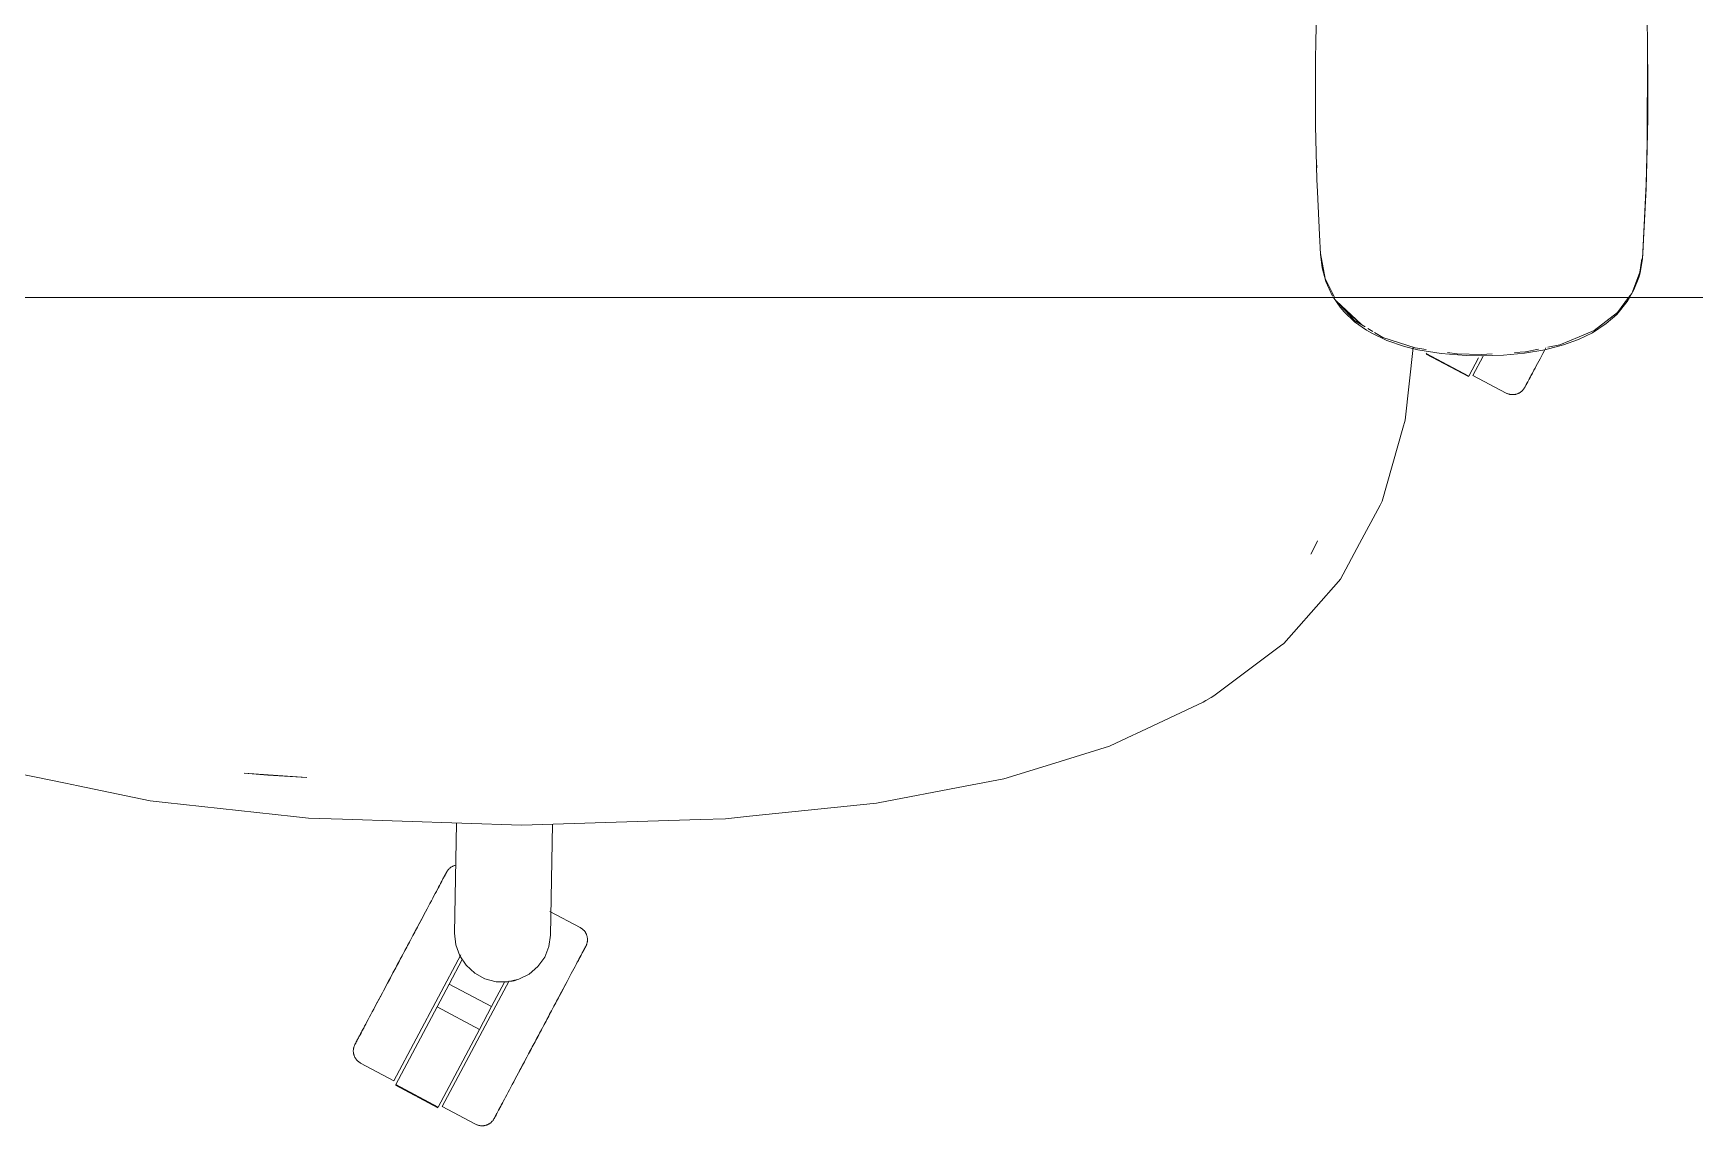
# Model space of a CAD drawing. Header units: millimetres. Extents: x 79795 to 317870, y -36033 to 97293.
# Drawn here: x 166777.4 to 167261.9, y 25563.2 to 25882 of the extents above; entities that cross this region are included whole.
import ezdxf

# ---------------------------------------------------------------- set-up
doc = ezdxf.new("R2010")
doc.units = ezdxf.units.MM
doc.header["$MEASUREMENT"] = 0
doc.layers.add('G-IMPT', color=8, linetype='CONTINUOUS', lineweight=9)
doc.layers.add('I-FURN', color=8, linetype='CONTINUOUS', lineweight=9)

msp = doc.modelspace()

# ---------------------------------------------------------------- linework, layer by layer
at = {"layer": 'G-IMPT'}
for p, q in [((167151.38, 25879.67), (167151.67, 25891.97)), ((167248.15, 25878.31), (167247.98, 25886.73)), ((167151.38, 25879.67), (167151.31, 25874.2)), ((167151.3, 25859.48), (167151.31, 25874.2)), ((167248.15, 25878.31), (167248.03, 25848.29)), ((167248.15, 25878.31), (167248.19, 25858.12)), ((167248.15, 25878.31), (167248.23, 25867.51)), ((167248.03, 25848.29), (167248.23, 25867.51)), ((167151.35, 25854.97), (167151.3, 25859.48)), ((167151.35, 25854.97), (167151.73, 25839.3)), ((167248.19, 25858.12), (167247.69, 25836.73)), ((167248.19, 25858.12), (167247.73, 25837.94)), ((167248.19, 25858.12), (167248.03, 25848.29)), ((167248.17, 25856.09), (167248.1, 25854.18)), ((167248.15, 25858.12), (167248.17, 25856.09)), ((167151.53, 25848.25), (167151.53, 25846.03)), ((167151.67, 25842.7), (167151.53, 25846.03)), ((167248.03, 25848.29), (167247.69, 25836.73)), ((167151.73, 25839.3), (167151.85, 25835.76)), ((167152.47, 25823.2), (167151.85, 25835.76)), ((167247.73, 25837.94), (167246.64, 25816.15)), ((167247.69, 25836.73), (167246.64, 25816.15)), ((167247.73, 25837.94), (167246.75, 25817.76)), ((167247.69, 25836.73), (167247.73, 25837.94)), ((167152.47, 25823.2), (167152.75, 25817.53)), ((167154.12, 25810.41), (167152.75, 25817.76)), ((167152.75, 25817.53), (167153.25, 25813.52)), ((167245.92, 25812.29), (167246.51, 25816.14)), ((167246.64, 25816.15), (167246.39, 25814.5)), ((167246.64, 25816.15), (167246.75, 25817.76)), ((167153.25, 25813.52), (167154.32, 25809.57)), ((167245.92, 25812.29), (167243.51, 25806.09)), ((167245.94, 25812.11), (167245.57, 25810.76)), ((167245.94, 25812.11), (167246.39, 25814.5)), ((167156.22, 25806.15), (167154.12, 25810.41)), ((167156.3, 25805.25), (167154.32, 25809.57)), ((167156.22, 25806.15), (167156.85, 25804.88)), ((167243.51, 25806.09), (167242.62, 25804.88)), ((167244.18, 25807.12), (167242.9, 25804.88)), ((167244.18, 25807.12), (167245.57, 25810.76)), ((167156.55, 25804.88), (167158.51, 25802.03)), ((167157.33, 25803.92), (167159.56, 25801.51)), ((167164.72, 25797.01), (167157.33, 25803.92)), ((167162.63, 25798.21), (167157.33, 25803.92)), ((167159.64, 25800.7), (167158.51, 25802.03)), ((167163.1, 25798.43), (167159.56, 25801.51)), ((167242.22, 25803.69), (167239.15, 25799.95)), ((167242.62, 25804.88), (167239.34, 25800.47)), ((167242.9, 25804.88), (167242.22, 25803.69)), ((167159.64, 25800.7), (167162.69, 25797.84)), ((167165.79, 25796.32), (167162.63, 25798.21)), ((167162.69, 25797.84), (167166.14, 25795.39)), ((167164.72, 25797.01), (167163.25, 25798.29)), ((167232.06, 25794.63), (167236.11, 25797.28)), ((167239.34, 25800.47), (167232.56, 25795.25)), ((167236.11, 25797.28), (167239.15, 25799.95)), ((167167.52, 25794.59), (167166.14, 25795.39)), ((167168.01, 25794.99), (167166.57, 25795.85)), ((167172.15, 25792.38), (167167.52, 25794.59)), ((167170.93, 25793.25), (167168.48, 25794.71)), ((167180.33, 25790.22), (167170.93, 25793.25)), ((167177.24, 25790.64), (167172.15, 25792.38)), ((167222.54, 25791.08), (167228.16, 25793.41)), ((167223.65, 25791.06), (167227.99, 25792.64)), ((167232.06, 25794.63), (167227.99, 25792.64)), ((167232.56, 25795.25), (167228.16, 25793.41)), ((167177.24, 25790.64), (167181.17, 25789.66)), ((167179.82, 25790.33), (167177.41, 25769.06)), ((167183.62, 25789.75), (167180.33, 25790.22)), ((167181.17, 25789.66), (167187.93, 25788.55)), ((167195.24, 25787.97), (167187.93, 25788.55)), ((167192.59, 25788.49), (167189.8, 25788.88)), ((167192.59, 25788.49), (167199.75, 25788.26)), ((167195.24, 25787.97), (167199.75, 25787.88)), ((167202.86, 25788.45), (167199.75, 25788.26)), ((167199.75, 25787.88), (167206.09, 25788.06)), ((167212.24, 25788.63), (167206.09, 25788.06)), ((167212.58, 25789.04), (167209.37, 25788.85)), ((167212.24, 25788.63), (167218.17, 25789.63)), ((167216.33, 25789.81), (167212.58, 25789.04)), ((167223.65, 25791.06), (167218.17, 25789.63)), ((167222.54, 25791.08), (167219.07, 25790.37)), ((167176.77, 25766.8), (167177.41, 25769.06)), ((167176.77, 25766.8), (167170.76, 25745.45)), ((167170.17, 25744.34), (167164.16, 25733.1)), ((167170.76, 25745.45), (167170.17, 25744.34)), ((167149.96, 25729.97), (167151.92, 25733.86)), ((167151.14, 25732.26), (167151.92, 25733.86)), ((167149.96, 25729.97), (167151.14, 25732.26)), ((167164.16, 25733.1), (167158.57, 25722.67)), ((167144.97, 25707.21), (167157.99, 25722)), ((167157.99, 25722), (167158.57, 25722.67)), ((167144.97, 25707.21), (167142.1, 25703.95)), ((167121.63, 25688.66), (167141.13, 25703.23)), ((167141.13, 25703.23), (167142.1, 25703.95)), ((167118.58, 25686.83), (167098.94, 25677.57)), ((167118.58, 25686.83), (167119.29, 25687.26)), ((167120.86, 25688.2), (167119.29, 25687.26)), ((167121.63, 25688.66), (167120.86, 25688.2)), ((167091.25, 25673.95), (167098.02, 25677.14)), ((167098.94, 25677.57), (167098.02, 25677.14)), ((167091.25, 25673.95), (167073.98, 25668.63)), ((166786.8, 25663.16), (166772.98, 25666.03)), ((166838.85, 25666.08), (166845.79, 25665.46)), ((166857.13, 25664.83), (166838.85, 25666.08)), ((166857.13, 25664.83), (166845.79, 25665.46)), ((167073.98, 25668.63), (167060.37, 25664.43)), ((166790.48, 25662.39), (166786.8, 25663.16)), ((166790.48, 25662.39), (166811.43, 25658.04)), ((167049.11, 25662.27), (167023.73, 25657.4)), ((167049.11, 25662.27), (167052.77, 25662.97)), ((167060.37, 25664.43), (167052.77, 25662.97)), ((166811.43, 25658.04), (166815.84, 25657.56)), ((166853.29, 25653.43), (166815.84, 25657.56)), ((167023.27, 25657.31), (166986.28, 25653.49)), ((167023.27, 25657.31), (167023.73, 25657.4)), ((166853.29, 25653.43), (166857.66, 25652.95)), ((166867.6, 25652.62), (166857.66, 25652.95)), ((166867.6, 25652.62), (166919.78, 25650.92)), ((166919.78, 25650.92), (166971.95, 25652.54)), ((166971.95, 25652.54), (166979.21, 25652.76)), ((166986.28, 25653.49), (166979.21, 25652.76))]:
    msp.add_line(p, q, dxfattribs=at)
at = {"layer": 'I-FURN'}
for p, q in [((167619.75, 25804.88), (166219.75, 25804.88)), ((166219.75, 25804.88), (167619.75, 25804.88)), ((167183.53, 25788.38), (167195.89, 25781.81)), ((167183.62, 25788.55), (167183.67, 25788.65)), ((167195.98, 25781.98), (167183.62, 25788.55)), ((167198.8, 25787.27), (167195.98, 25781.98)), ((167200.21, 25787.79), (167197.21, 25782.16)), ((167216.4, 25786.3), (167216.8, 25787.04)), ((167216.8, 25787.04), (167217.2, 25787.8)), ((167217.2, 25787.8), (167217.62, 25788.59)), ((167217.62, 25788.59), (167218.05, 25789.4)), ((167218.05, 25789.4), (167218.5, 25790.24)), ((167197.21, 25782.16), (167206.9, 25777.01)), ((167214, 25781.78), (167213.75, 25781.31)), ((167213.86, 25781.52), (167214.12, 25782)), ((167214.26, 25782.28), (167214, 25781.78)), ((167214.12, 25782), (167214.39, 25782.52)), ((167214.55, 25782.81), (167214.26, 25782.28)), ((167214.39, 25782.52), (167214.69, 25783.07)), ((167214.85, 25783.38), (167214.55, 25782.81)), ((167214.69, 25783.07), (167215, 25783.66)), ((167215, 25783.66), (167215.32, 25784.27)), ((167215.32, 25784.27), (167215.67, 25784.92)), ((167215.67, 25784.92), (167216.03, 25785.6)), ((167216.03, 25785.6), (167216.4, 25786.3)), ((167206.94, 25776.99), (167206.9, 25777.01)), ((167207.08, 25776.92), (167206.94, 25776.99)), ((167207.23, 25776.86), (167207.08, 25776.92)), ((167210.37, 25776.86), (167210.22, 25776.8)), ((167210.52, 25776.93), (167210.37, 25776.86)), ((167210.66, 25777), (167210.52, 25776.93)), ((167210.8, 25777.08), (167210.66, 25777)), ((167210.94, 25777.16), (167210.8, 25777.08)), ((167211.08, 25777.25), (167210.94, 25777.16)), ((167211.21, 25777.35), (167211.08, 25777.25)), ((167211.33, 25777.44), (167211.21, 25777.35)), ((167211.46, 25777.55), (167211.33, 25777.44)), ((167211.58, 25777.66), (167211.46, 25777.55)), ((167211.69, 25777.77), (167211.58, 25777.66)), ((167211.8, 25777.89), (167211.69, 25777.77)), ((167211.9, 25778.01), (167211.8, 25777.89)), ((167212, 25778.14), (167211.9, 25778.01)), ((167212.1, 25778.27), (167212, 25778.14)), ((167212.19, 25778.4), (167212.1, 25778.27)), ((167212.27, 25778.54), (167212.19, 25778.4)), ((167212.35, 25778.68), (167212.27, 25778.54)), ((167212.38, 25778.73), (167212.35, 25778.69)), ((167212.35, 25778.68), (167212.36, 25778.7)), ((167212.35, 25778.69), (167212.35, 25778.68)), ((167212.36, 25778.7), (167212.39, 25778.76)), ((167212.42, 25778.81), (167212.38, 25778.73)), ((167212.39, 25778.76), (167212.45, 25778.86)), ((167212.48, 25778.93), (167212.42, 25778.81)), ((167212.45, 25778.86), (167212.52, 25779)), ((167212.57, 25779.09), (167212.48, 25778.93)), ((167212.52, 25779), (167212.62, 25779.18)), ((167212.68, 25779.3), (167212.57, 25779.09)), ((167212.62, 25779.18), (167212.73, 25779.4)), ((167212.81, 25779.54), (167212.68, 25779.3)), ((167212.73, 25779.4), (167212.87, 25779.66)), ((167212.95, 25779.82), (167212.81, 25779.54)), ((167212.87, 25779.66), (167213.03, 25779.96)), ((167213.12, 25780.13), (167212.95, 25779.82)), ((167213.03, 25779.96), (167213.21, 25780.29)), ((167213.31, 25780.49), (167213.12, 25780.13)), ((167213.21, 25780.29), (167213.41, 25780.67)), ((167213.52, 25780.88), (167213.31, 25780.49)), ((167213.41, 25780.67), (167213.62, 25781.08)), ((167213.75, 25781.31), (167213.52, 25780.88)), ((167213.62, 25781.08), (167213.86, 25781.52)), ((167207.38, 25776.8), (167207.23, 25776.86)), ((167207.53, 25776.74), (167207.38, 25776.8)), ((167207.69, 25776.7), (167207.53, 25776.74)), ((167207.84, 25776.66), (167207.69, 25776.7)), ((167208, 25776.62), (167207.84, 25776.66)), ((167208.16, 25776.59), (167208, 25776.62)), ((167208.32, 25776.57), (167208.16, 25776.59)), ((167208.48, 25776.55), (167208.32, 25776.57)), ((167208.64, 25776.55), (167208.48, 25776.55)), ((167208.8, 25776.54), (167208.64, 25776.55)), ((167208.96, 25776.55), (167208.8, 25776.54)), ((167209.12, 25776.56), (167208.96, 25776.55)), ((167209.28, 25776.57), (167209.12, 25776.56)), ((167209.44, 25776.6), (167209.28, 25776.57)), ((167209.6, 25776.62), (167209.44, 25776.6)), ((167209.76, 25776.66), (167209.6, 25776.62)), ((167209.91, 25776.7), (167209.76, 25776.66)), ((167210.07, 25776.75), (167209.91, 25776.7)), ((167210.22, 25776.8), (167210.07, 25776.75)), ((166900.27, 25619.35), (166900.83, 25651.54)), ((166928.81, 25651.2), (166928.25, 25618.86)), ((166897.54, 25636.47), (166897.4, 25636.21)), ((166897.47, 25636.34), (166897.59, 25636.58)), ((166897.65, 25636.69), (166897.54, 25636.47)), ((166897.59, 25636.58), (166897.7, 25636.78)), ((166897.75, 25636.87), (166897.65, 25636.69)), ((166897.7, 25636.78), (166897.79, 25636.94)), ((166897.83, 25637.01), (166897.75, 25636.87)), ((166897.79, 25636.94), (166897.85, 25637.06)), ((166897.88, 25637.11), (166897.83, 25637.01)), ((166897.85, 25637.06), (166897.9, 25637.14)), ((166897.91, 25637.17), (166897.88, 25637.11)), ((166897.9, 25637.14), (166897.92, 25637.19)), ((166897.92, 25637.19), (166897.91, 25637.17)), ((166897.92, 25637.19), (166898, 25637.33)), ((166897.92, 25637.19), (166897.92, 25637.19)), ((166898, 25637.33), (166898.08, 25637.47)), ((166898.08, 25637.47), (166898.17, 25637.6)), ((166898.17, 25637.6), (166898.27, 25637.74)), ((166898.27, 25637.74), (166898.37, 25637.86)), ((166898.37, 25637.86), (166898.47, 25637.98)), ((166898.47, 25637.98), (166898.58, 25638.1)), ((166898.58, 25638.1), (166898.7, 25638.22)), ((166898.7, 25638.22), (166898.82, 25638.32)), ((166898.82, 25638.32), (166898.94, 25638.43)), ((166898.94, 25638.43), (166899.07, 25638.53)), ((166899.07, 25638.53), (166899.2, 25638.62)), ((166899.2, 25638.62), (166899.33, 25638.71)), ((166899.33, 25638.71), (166899.47, 25638.79)), ((166899.47, 25638.79), (166899.61, 25638.87)), ((166899.61, 25638.87), (166899.76, 25638.94)), ((166899.76, 25638.94), (166899.9, 25639.01)), ((166899.9, 25639.01), (166900.05, 25639.07)), ((166900.05, 25639.07), (166900.2, 25639.12)), ((166900.2, 25639.12), (166900.36, 25639.17)), ((166900.36, 25639.17), (166900.51, 25639.21)), ((166900.51, 25639.21), (166900.67, 25639.25)), ((166894.95, 25631.6), (166894.6, 25630.95)), ((166895.28, 25632.22), (166894.95, 25631.6)), ((166895.59, 25632.8), (166895.28, 25632.22)), ((166895.42, 25632.49), (166895.72, 25633.06)), ((166895.88, 25633.35), (166895.59, 25632.8)), ((166895.72, 25633.06), (166896.01, 25633.59)), ((166896.15, 25633.87), (166895.88, 25633.35)), ((166896.01, 25633.59), (166896.27, 25634.1)), ((166896.41, 25634.35), (166896.15, 25633.87)), ((166896.27, 25634.1), (166896.52, 25634.56)), ((166896.65, 25634.8), (166896.41, 25634.35)), ((166896.52, 25634.56), (166896.75, 25634.99)), ((166896.87, 25635.21), (166896.65, 25634.8)), ((166896.75, 25634.99), (166896.96, 25635.38)), ((166897.06, 25635.58), (166896.87, 25635.21)), ((166896.96, 25635.38), (166897.15, 25635.74)), ((166897.24, 25635.92), (166897.06, 25635.58)), ((166897.15, 25635.74), (166897.32, 25636.06)), ((166897.4, 25636.21), (166897.24, 25635.92)), ((166897.32, 25636.06), (166897.47, 25636.34)), ((166892.65, 25627.28), (166892.22, 25626.47)), ((166893.07, 25628.07), (166892.65, 25627.28)), ((166893.48, 25628.83), (166893.07, 25628.07)), ((166893.87, 25629.57), (166893.48, 25628.83)), ((166894.24, 25630.28), (166893.87, 25629.57)), ((166894.6, 25630.95), (166894.24, 25630.28)), ((166889.89, 25622.09), (166889.4, 25621.16)), ((166889.63, 25621.59), (166890.12, 25622.52)), ((166890.38, 25623.01), (166889.89, 25622.09)), ((166890.12, 25622.52), (166890.6, 25623.42)), ((166890.86, 25623.9), (166890.38, 25623.01)), ((166891.32, 25624.78), (166890.86, 25623.9)), ((166891.78, 25625.64), (166891.32, 25624.78)), ((166892.22, 25626.47), (166891.78, 25625.64)), ((166936.87, 25621.05), (166928.03, 25625.75)), ((166887.35, 25617.31), (166886.83, 25616.33)), ((166887.07, 25616.78), (166887.59, 25617.77)), ((166887.87, 25618.29), (166887.35, 25617.31)), ((166887.59, 25617.77), (166888.11, 25618.74)), ((166888.39, 25619.26), (166887.87, 25618.29)), ((166888.11, 25618.74), (166888.62, 25619.7)), ((166888.9, 25620.22), (166888.39, 25619.26)), ((166888.62, 25619.7), (166889.13, 25620.66)), ((166889.4, 25621.16), (166888.9, 25620.22)), ((166889.13, 25620.66), (166889.63, 25621.59)), ((166900.61, 25615.99), (166900.27, 25619.35)), ((166928.25, 25618.86), (166927.78, 25615.52)), ((166936.87, 25621.05), (166937.01, 25620.97)), ((166937.01, 25620.97), (166937.15, 25620.88)), ((166937.15, 25620.88), (166937.28, 25620.8)), ((166937.28, 25620.8), (166937.41, 25620.7)), ((166937.41, 25620.7), (166937.54, 25620.6)), ((166937.54, 25620.6), (166937.66, 25620.5)), ((166937.66, 25620.5), (166937.78, 25620.39)), ((166937.78, 25620.39), (166937.89, 25620.27)), ((166937.89, 25620.27), (166938, 25620.15)), ((166938, 25620.15), (166938.11, 25620.03)), ((166938.11, 25620.03), (166938.21, 25619.9)), ((166938.21, 25619.9), (166938.3, 25619.77)), ((166938.3, 25619.77), (166938.39, 25619.64)), ((166938.39, 25619.64), (166938.47, 25619.5)), ((166938.47, 25619.5), (166938.55, 25619.36)), ((166938.55, 25619.36), (166938.62, 25619.21)), ((166938.62, 25619.21), (166938.69, 25619.07)), ((166938.69, 25619.07), (166938.75, 25618.92)), ((166938.75, 25618.92), (166938.8, 25618.76)), ((166938.8, 25618.76), (166938.85, 25618.61)), ((166938.85, 25618.61), (166938.89, 25618.45)), ((166938.89, 25618.45), (166938.93, 25618.3)), ((166938.93, 25618.3), (166938.96, 25618.14)), ((166938.96, 25618.14), (166938.98, 25617.98)), ((166938.98, 25617.01), (166938.96, 25616.85)), ((166938.98, 25617.98), (166939, 25617.82)), ((166939, 25617.18), (166938.98, 25617.01)), ((166939, 25617.82), (166939.01, 25617.66)), ((166939.01, 25617.34), (166939, 25617.18)), ((166939.01, 25617.66), (166939.01, 25617.5)), ((166939.01, 25617.5), (166939.01, 25617.34)), ((166902.08, 25613.07), (166882.54, 25576.32)), ((166884.7, 25612.33), (166884.17, 25611.32)), ((166884.41, 25611.78), (166884.95, 25612.79)), ((166885.23, 25613.33), (166884.7, 25612.33)), ((166884.95, 25612.79), (166885.48, 25613.79)), ((166885.77, 25614.33), (166885.23, 25613.33)), ((166885.48, 25613.79), (166886.01, 25614.79)), ((166886.3, 25615.33), (166885.77, 25614.33)), ((166886.01, 25614.79), (166886.54, 25615.79)), ((166886.83, 25616.33), (166886.3, 25615.33)), ((166886.54, 25615.79), (166887.07, 25616.78)), ((166901.75, 25612.82), (166900.61, 25615.99)), ((166903.62, 25610.01), (166901.75, 25612.82)), ((166926.53, 25612.39), (166924.57, 25609.64)), ((166927.78, 25615.52), (166926.53, 25612.39)), ((166936.77, 25612.27), (166936.5, 25611.76)), ((166936.62, 25612), (166936.89, 25612.5)), ((166937.03, 25612.76), (166936.77, 25612.27)), ((166936.89, 25612.5), (166937.14, 25612.97)), ((166937.26, 25613.2), (166937.03, 25612.76)), ((166937.14, 25612.97), (166937.37, 25613.4)), ((166937.48, 25613.61), (166937.26, 25613.2)), ((166937.37, 25613.4), (166937.58, 25613.79)), ((166937.68, 25613.99), (166937.48, 25613.61)), ((166937.58, 25613.79), (166937.76, 25614.14)), ((166937.86, 25614.32), (166937.68, 25613.99)), ((166937.76, 25614.14), (166937.93, 25614.46)), ((166938.02, 25614.62), (166937.86, 25614.32)), ((166937.93, 25614.46), (166938.08, 25614.74)), ((166938.15, 25614.88), (166938.02, 25614.62)), ((166938.08, 25614.74), (166938.21, 25614.98)), ((166938.27, 25615.1), (166938.15, 25614.88)), ((166938.21, 25614.98), (166938.32, 25615.18)), ((166938.37, 25615.28), (166938.27, 25615.1)), ((166938.32, 25615.18), (166938.4, 25615.34)), ((166938.44, 25615.42), (166938.37, 25615.28)), ((166938.4, 25615.34), (166938.47, 25615.47)), ((166938.49, 25615.52), (166938.44, 25615.42)), ((166938.47, 25615.47), (166938.51, 25615.55)), ((166938.53, 25615.58), (166938.49, 25615.52)), ((166938.51, 25615.55), (166938.53, 25615.59)), ((166938.54, 25615.6), (166938.53, 25615.58)), ((166938.53, 25615.59), (166938.54, 25615.6)), ((166938.56, 25615.64), (166938.54, 25615.6)), ((166938.63, 25615.78), (166938.56, 25615.64)), ((166938.69, 25615.93), (166938.63, 25615.78)), ((166938.75, 25616.08), (166938.69, 25615.93)), ((166938.81, 25616.23), (166938.75, 25616.08)), ((166938.85, 25616.38), (166938.81, 25616.23)), ((166938.9, 25616.54), (166938.85, 25616.38)), ((166938.93, 25616.7), (166938.9, 25616.54)), ((166938.96, 25616.85), (166938.93, 25616.7)), ((166882.04, 25607.33), (166881.52, 25606.34)), ((166881.76, 25606.8), (166882.28, 25607.78)), ((166882.57, 25608.32), (166882.04, 25607.33)), ((166882.28, 25607.78), (166882.81, 25608.78)), ((166883.1, 25609.32), (166882.57, 25608.32)), ((166882.81, 25608.78), (166883.34, 25609.78)), ((166883.63, 25610.32), (166883.1, 25609.32)), ((166883.34, 25609.78), (166883.88, 25610.78)), ((166884.17, 25611.32), (166883.63, 25610.32)), ((166883.88, 25610.78), (166884.41, 25611.78)), ((166898.68, 25604.54), (166902.48, 25611.69)), ((166906.11, 25607.73), (166903.62, 25610.01)), ((166909.07, 25606.11), (166906.11, 25607.73)), ((166922, 25607.45), (166918.99, 25605.94)), ((166924.57, 25609.64), (166922, 25607.45)), ((166933.88, 25606.83), (166934.27, 25607.58)), ((166934.27, 25607.58), (166934.66, 25608.3)), ((166934.66, 25608.3), (166935.03, 25609)), ((166935.03, 25609), (166935.38, 25609.66)), ((166935.38, 25609.66), (166935.72, 25610.29)), ((166935.72, 25610.29), (166936.04, 25610.89)), ((166936.2, 25611.21), (166935.89, 25610.62)), ((166936.04, 25610.89), (166936.34, 25611.46)), ((166936.5, 25611.76), (166936.2, 25611.21)), ((166936.34, 25611.46), (166936.62, 25612)), ((166879.48, 25602.52), (166878.99, 25601.59)), ((166879.22, 25602.02), (166879.71, 25602.95)), ((166879.98, 25603.45), (166879.48, 25602.52)), ((166879.71, 25602.95), (166880.21, 25603.89)), ((166880.49, 25604.41), (166879.98, 25603.45)), ((166880.21, 25603.89), (166880.72, 25604.85)), ((166881, 25605.37), (166880.49, 25604.41)), ((166880.72, 25604.85), (166881.24, 25605.82)), ((166881.52, 25606.34), (166881, 25605.37)), ((166881.24, 25605.82), (166881.76, 25606.8)), ((166895.15, 25597.9), (166898.68, 25604.54)), ((166916.19, 25605.52), (166896.67, 25568.81)), ((166911.04, 25597.97), (166898.68, 25604.54)), ((166912.33, 25605.24), (166909.07, 25606.11)), ((166914.84, 25605.12), (166911.04, 25597.97)), ((166915.7, 25605.19), (166912.33, 25605.24)), ((166918.99, 25605.94), (166915.7, 25605.19)), ((166931.21, 25601.83), (166931.69, 25602.71)), ((166931.94, 25603.18), (166931.47, 25602.31)), ((166931.69, 25602.71), (166932.15, 25603.58)), ((166932.39, 25604.04), (166931.94, 25603.18)), ((166932.15, 25603.58), (166932.6, 25604.43)), ((166932.84, 25604.88), (166932.39, 25604.04)), ((166932.6, 25604.43), (166933.04, 25605.25)), ((166933.04, 25605.25), (166933.46, 25606.05)), ((166933.46, 25606.05), (166933.88, 25606.83)), ((166877.13, 25598.09), (166876.69, 25597.26)), ((166876.89, 25597.64), (166877.33, 25598.47)), ((166877.58, 25598.93), (166877.13, 25598.09)), ((166877.33, 25598.47), (166877.79, 25599.33)), ((166878.04, 25599.8), (166877.58, 25598.93)), ((166877.79, 25599.33), (166878.26, 25600.21)), ((166878.51, 25600.69), (166878.04, 25599.8)), ((166878.26, 25600.21), (166878.73, 25601.1)), ((166878.99, 25601.59), (166878.51, 25600.69)), ((166878.73, 25601.1), (166879.22, 25602.02)), ((166883.08, 25575.19), (166895.15, 25597.9)), ((166907.51, 25591.33), (166895.15, 25597.9)), ((166911.04, 25597.97), (166907.51, 25591.33)), ((166929, 25597.67), (166928.49, 25596.7)), ((166928.73, 25597.14), (166929.24, 25598.11)), ((166929.51, 25598.62), (166929, 25597.67)), ((166929.24, 25598.11), (166929.74, 25599.06)), ((166930.01, 25599.57), (166929.51, 25598.62)), ((166929.74, 25599.06), (166930.24, 25600)), ((166930.51, 25600.5), (166930.01, 25599.57)), ((166930.24, 25600), (166930.73, 25600.92)), ((166930.99, 25601.41), (166930.51, 25600.5)), ((166930.73, 25600.92), (166931.21, 25601.83)), ((166931.47, 25602.31), (166930.99, 25601.41)), ((166874.35, 25592.85), (166874.01, 25592.22)), ((166874.7, 25593.52), (166874.35, 25592.85)), ((166875.07, 25594.21), (166874.7, 25593.52)), ((166875.45, 25594.94), (166875.07, 25594.21)), ((166875.85, 25595.68), (166875.45, 25594.94)), ((166876.26, 25596.46), (166875.85, 25595.68)), ((166876.69, 25597.26), (166876.26, 25596.46)), ((166926.1, 25592.2), (166926.63, 25593.2)), ((166926.91, 25593.74), (166926.38, 25592.74)), ((166926.63, 25593.2), (166927.16, 25594.2)), ((166927.44, 25594.73), (166926.91, 25593.74)), ((166927.16, 25594.2), (166927.69, 25595.19)), ((166927.97, 25595.72), (166927.44, 25594.73)), ((166927.69, 25595.19), (166928.21, 25596.17)), ((166928.49, 25596.7), (166927.97, 25595.72)), ((166928.21, 25596.17), (166928.73, 25597.14)), ((166871.79, 25588.05), (166871.64, 25587.77)), ((166871.71, 25587.9), (166871.87, 25588.19)), ((166871.96, 25588.37), (166871.79, 25588.05)), ((166871.87, 25588.19), (166872.05, 25588.53)), ((166872.15, 25588.73), (166871.96, 25588.37)), ((166872.05, 25588.53), (166872.24, 25588.9)), ((166872.36, 25589.12), (166872.15, 25588.73)), ((166872.24, 25588.9), (166872.46, 25589.31)), ((166872.59, 25589.55), (166872.36, 25589.12)), ((166872.46, 25589.31), (166872.7, 25589.76)), ((166872.84, 25590.01), (166872.59, 25589.55)), ((166872.7, 25589.76), (166872.96, 25590.24)), ((166873.1, 25590.52), (166872.84, 25590.01)), ((166872.96, 25590.24), (166873.23, 25590.76)), ((166873.39, 25591.05), (166873.1, 25590.52)), ((166873.23, 25590.76), (166873.52, 25591.31)), ((166873.69, 25591.62), (166873.39, 25591.05)), ((166873.52, 25591.31), (166873.84, 25591.89)), ((166874.01, 25592.22), (166873.69, 25591.62)), ((166907.51, 25591.33), (166895.44, 25568.62)), ((166923.43, 25587.18), (166923.96, 25588.18)), ((166924.25, 25588.72), (166923.71, 25587.72)), ((166923.96, 25588.18), (166924.49, 25589.18)), ((166924.78, 25589.73), (166924.25, 25588.72)), ((166924.49, 25589.18), (166925.03, 25590.19)), ((166925.32, 25590.73), (166924.78, 25589.73)), ((166925.03, 25590.19), (166925.56, 25591.19)), ((166925.85, 25591.74), (166925.32, 25590.73)), ((166925.56, 25591.19), (166926.1, 25592.2)), ((166926.38, 25592.74), (166925.85, 25591.74)), ((166870.72, 25585.18), (166870.73, 25585.34)), ((166870.72, 25585.02), (166870.72, 25585.18)), ((166870.72, 25584.86), (166870.72, 25585.02)), ((166870.73, 25584.7), (166870.72, 25584.86)), ((166870.73, 25585.34), (166870.75, 25585.5)), ((166870.75, 25584.53), (166870.73, 25584.7)), ((166870.75, 25585.5), (166870.77, 25585.66)), ((166870.77, 25584.38), (166870.75, 25584.53)), ((166870.77, 25585.66), (166870.8, 25585.82)), ((166870.8, 25584.22), (166870.77, 25584.38)), ((166870.8, 25585.82), (166870.83, 25585.98)), ((166870.84, 25584.06), (166870.8, 25584.22)), ((166870.83, 25585.98), (166870.87, 25586.13)), ((166870.88, 25583.9), (166870.84, 25584.06)), ((166870.87, 25586.13), (166870.92, 25586.29)), ((166870.93, 25583.75), (166870.88, 25583.9)), ((166870.92, 25586.29), (166870.97, 25586.44)), ((166870.98, 25583.6), (166870.93, 25583.75)), ((166870.97, 25586.44), (166871.03, 25586.59)), ((166871.04, 25583.45), (166870.98, 25583.6)), ((166871.03, 25586.59), (166871.1, 25586.73)), ((166871.11, 25583.3), (166871.04, 25583.45)), ((166871.1, 25586.73), (166871.17, 25586.88)), ((166871.18, 25583.16), (166871.11, 25583.3)), ((166871.17, 25586.88), (166871.19, 25586.92)), ((166871.26, 25583.02), (166871.18, 25583.16)), ((166871.22, 25586.97), (166871.19, 25586.92)), ((166871.19, 25586.92), (166871.2, 25586.94)), ((166871.19, 25586.92), (166871.19, 25586.92)), ((166871.2, 25586.94), (166871.23, 25587)), ((166871.26, 25587.05), (166871.22, 25586.97)), ((166871.23, 25587), (166871.29, 25587.1)), ((166871.32, 25587.17), (166871.26, 25587.05)), ((166871.29, 25587.1), (166871.36, 25587.24)), ((166871.41, 25587.33), (166871.32, 25587.17)), ((166871.36, 25587.24), (166871.46, 25587.42)), ((166871.52, 25587.53), (166871.41, 25587.33)), ((166871.46, 25587.42), (166871.57, 25587.64)), ((166871.64, 25587.77), (166871.52, 25587.53)), ((166871.57, 25587.64), (166871.71, 25587.9)), ((166920.83, 25582.29), (166921.34, 25583.25)), ((166921.62, 25583.77), (166921.1, 25582.81)), ((166921.34, 25583.25), (166921.85, 25584.22)), ((166922.13, 25584.75), (166921.62, 25583.77)), ((166921.85, 25584.22), (166922.37, 25585.2)), ((166922.66, 25585.73), (166922.13, 25584.75)), ((166922.37, 25585.2), (166922.9, 25586.19)), ((166923.18, 25586.72), (166922.66, 25585.73)), ((166922.9, 25586.19), (166923.43, 25587.18)), ((166923.71, 25587.72), (166923.18, 25586.72)), ((166871.34, 25582.88), (166871.26, 25583.02)), ((166871.43, 25582.74), (166871.34, 25582.88)), ((166871.52, 25582.61), (166871.43, 25582.74)), ((166871.62, 25582.48), (166871.52, 25582.61)), ((166871.72, 25582.36), (166871.62, 25582.48)), ((166871.83, 25582.24), (166871.72, 25582.36)), ((166871.95, 25582.13), (166871.83, 25582.24)), ((166872.06, 25582.02), (166871.95, 25582.13)), ((166872.19, 25581.91), (166872.06, 25582.02)), ((166872.31, 25581.81), (166872.19, 25581.91)), ((166872.44, 25581.72), (166872.31, 25581.81)), ((166872.58, 25581.63), (166872.44, 25581.72)), ((166872.72, 25581.55), (166872.58, 25581.63)), ((166872.86, 25581.47), (166872.72, 25581.55)), ((166872.86, 25581.47), (166882.54, 25576.32)), ((166918.41, 25577.73), (166918.87, 25578.61)), ((166918.87, 25578.61), (166919.35, 25579.51)), ((166919.61, 25580), (166919.13, 25579.09)), ((166919.35, 25579.51), (166919.83, 25580.42)), ((166920.1, 25580.92), (166919.61, 25580)), ((166919.83, 25580.42), (166920.33, 25581.35)), ((166920.6, 25581.86), (166920.1, 25580.92)), ((166920.33, 25581.35), (166920.83, 25582.29)), ((166921.1, 25582.81), (166920.6, 25581.86)), ((166882.99, 25575.02), (166895.35, 25568.45)), ((166895.44, 25568.62), (166883.08, 25575.19)), ((166915.86, 25572.95), (166916.25, 25573.68)), ((166916.25, 25573.68), (166916.66, 25574.44)), ((166916.66, 25574.44), (166917.07, 25575.23)), ((166917.07, 25575.23), (166917.51, 25576.04)), ((166917.51, 25576.04), (166917.95, 25576.88)), ((166917.95, 25576.88), (166918.41, 25577.73)), ((166896.67, 25568.81), (166906.35, 25563.66)), ((166913.32, 25568.16), (166913.57, 25568.64)), ((166913.72, 25568.92), (166913.45, 25568.42)), ((166913.57, 25568.64), (166913.85, 25569.16)), ((166914, 25569.45), (166913.72, 25568.92)), ((166913.85, 25569.16), (166914.14, 25569.71)), ((166914.31, 25570.02), (166914, 25569.45)), ((166914.14, 25569.71), (166914.45, 25570.3)), ((166914.45, 25570.3), (166914.78, 25570.91)), ((166914.78, 25570.91), (166915.12, 25571.56)), ((166915.12, 25571.56), (166915.48, 25572.24)), ((166915.48, 25572.24), (166915.86, 25572.95)), ((166910.26, 25563.72), (166910.12, 25563.64)), ((166910.39, 25563.8), (166910.26, 25563.72)), ((166910.53, 25563.89), (166910.39, 25563.8)), ((166910.66, 25563.99), (166910.53, 25563.89)), ((166910.79, 25564.09), (166910.66, 25563.99)), ((166910.91, 25564.19), (166910.79, 25564.09)), ((166911.03, 25564.3), (166910.91, 25564.19)), ((166911.14, 25564.41), (166911.03, 25564.3)), ((166911.25, 25564.53), (166911.14, 25564.41)), ((166911.36, 25564.65), (166911.25, 25564.53)), ((166911.46, 25564.78), (166911.36, 25564.65)), ((166911.55, 25564.91), (166911.46, 25564.78)), ((166911.64, 25565.04), (166911.55, 25564.91)), ((166911.73, 25565.18), (166911.64, 25565.04)), ((166911.81, 25565.32), (166911.73, 25565.18)), ((166911.83, 25565.37), (166911.81, 25565.33)), ((166911.81, 25565.32), (166911.82, 25565.34)), ((166911.81, 25565.33), (166911.81, 25565.32)), ((166911.82, 25565.34), (166911.85, 25565.4)), ((166911.87, 25565.45), (166911.83, 25565.37)), ((166911.85, 25565.4), (166911.9, 25565.5)), ((166911.94, 25565.57), (166911.87, 25565.45)), ((166911.9, 25565.5), (166911.98, 25565.64)), ((166912.03, 25565.74), (166911.94, 25565.57)), ((166911.98, 25565.64), (166912.07, 25565.82)), ((166912.13, 25565.94), (166912.03, 25565.74)), ((166912.07, 25565.82), (166912.19, 25566.04)), ((166912.26, 25566.18), (166912.13, 25565.94)), ((166912.19, 25566.04), (166912.33, 25566.3)), ((166912.41, 25566.46), (166912.26, 25566.18)), ((166912.33, 25566.3), (166912.48, 25566.6)), ((166912.58, 25566.77), (166912.41, 25566.46)), ((166912.48, 25566.6), (166912.66, 25566.93)), ((166912.77, 25567.13), (166912.58, 25566.77)), ((166912.66, 25566.93), (166912.86, 25567.31)), ((166912.98, 25567.52), (166912.77, 25567.13)), ((166912.86, 25567.31), (166913.08, 25567.72)), ((166913.2, 25567.95), (166912.98, 25567.52)), ((166913.08, 25567.72), (166913.32, 25568.16)), ((166913.45, 25568.42), (166913.2, 25567.95)), ((166906.39, 25563.64), (166906.35, 25563.66)), ((166906.54, 25563.56), (166906.39, 25563.64)), ((166906.69, 25563.5), (166906.54, 25563.56)), ((166906.84, 25563.44), (166906.69, 25563.5)), ((166906.99, 25563.39), (166906.84, 25563.44)), ((166907.14, 25563.34), (166906.99, 25563.39)), ((166907.3, 25563.3), (166907.14, 25563.34)), ((166907.45, 25563.26), (166907.3, 25563.3)), ((166907.61, 25563.23), (166907.45, 25563.26)), ((166907.77, 25563.21), (166907.61, 25563.23)), ((166907.93, 25563.2), (166907.77, 25563.21)), ((166908.09, 25563.19), (166907.93, 25563.2)), ((166908.26, 25563.18), (166908.09, 25563.19)), ((166908.42, 25563.19), (166908.26, 25563.18)), ((166908.58, 25563.2), (166908.42, 25563.19)), ((166908.74, 25563.21), (166908.58, 25563.2)), ((166908.9, 25563.24), (166908.74, 25563.21)), ((166909.06, 25563.27), (166908.9, 25563.24)), ((166909.21, 25563.3), (166909.06, 25563.27)), ((166909.37, 25563.34), (166909.21, 25563.3)), ((166909.52, 25563.39), (166909.37, 25563.34)), ((166909.67, 25563.45), (166909.52, 25563.39)), ((166909.82, 25563.51), (166909.67, 25563.45)), ((166909.97, 25563.57), (166909.82, 25563.51)), ((166910.12, 25563.64), (166909.97, 25563.57))]:
    msp.add_line(p, q, dxfattribs=at)
msp.add_arc((166914.25, 25618.92), 13.81, 282.3473, 287.336, dxfattribs=at)
msp.add_open_spline([(166917.9, 25605.59), (166917.47, 25605.48), (166917.04, 25605.4), (166916.6, 25605.35)], degree=3, dxfattribs=at)

doc.saveas('drawing.dxf')
